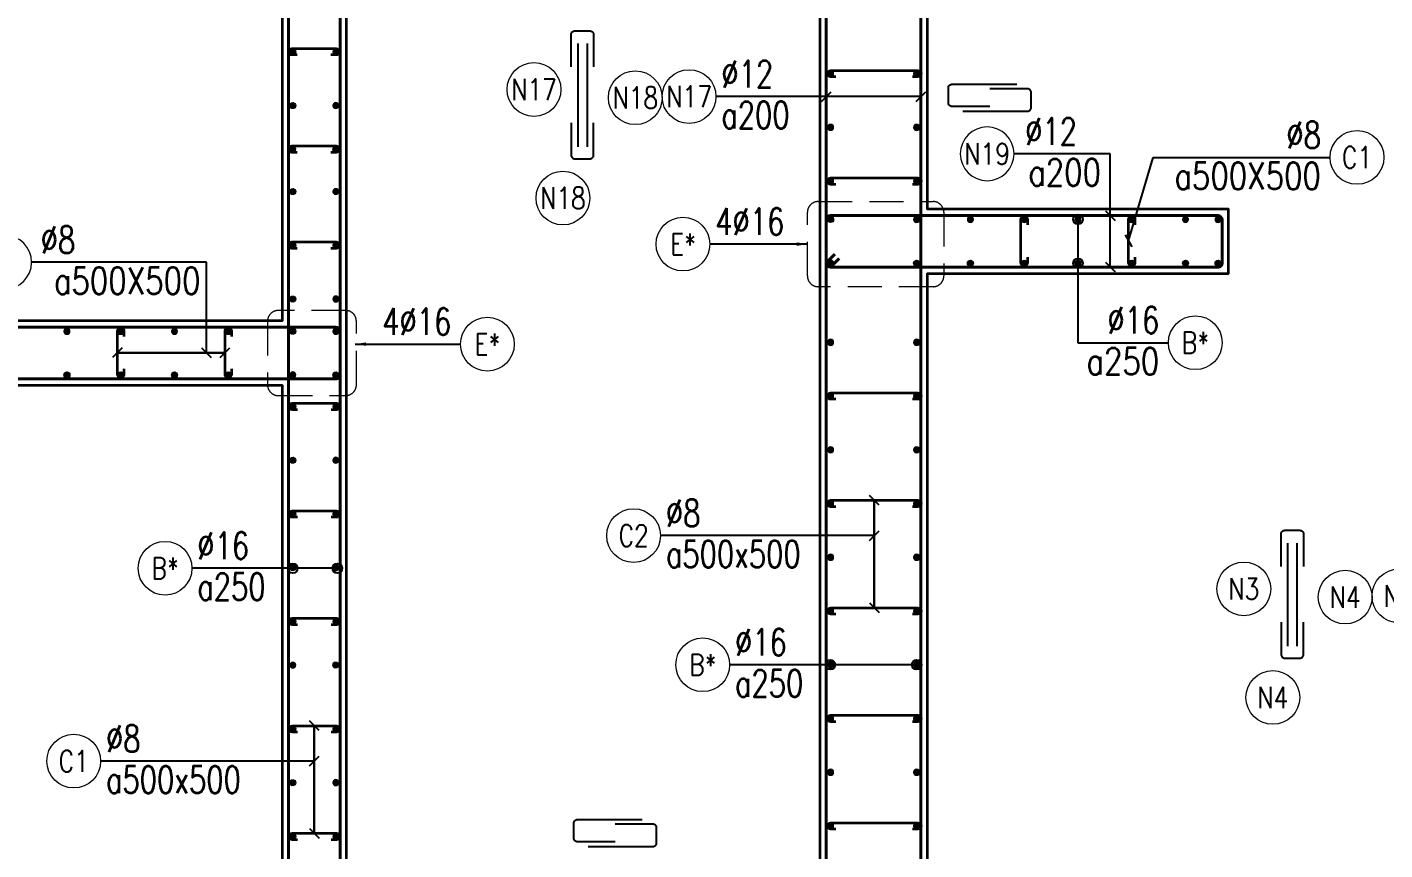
# Model space of a CAD drawing. Header units: millimetres. Extents: x 738475 to 1279438, y -34239 to 156422.
# Drawn here: x 1070368 to 1076680, y 53807 to 57634 of the extents above; entities that cross this region are included whole.
import ezdxf
from ezdxf.enums import TextEntityAlignment as Align

# ---------------------------------------------------------------- set-up
doc = ezdxf.new("R2010")
doc.units = ezdxf.units.MM
doc.header["$MEASUREMENT"] = 0
doc.linetypes.add('HIDDEN', pattern=[9.525, 6.35, -3.175])
doc.linetypes.add('HIDDEN2', pattern=[4.7625, 3.175, -1.5875])
doc.layers.get('0').update_dxf_attribs({"lineweight": 20})
doc.layers.get('Defpoints').update_dxf_attribs({"color": 151, "lineweight": 9})
for name, color, linetype in [('Hidden', 9, 'HIDDEN'), ('Leader', 6, 'Continuous'), ('Ligature', 1, 'Continuous')]:
    doc.layers.add(name, color=color, linetype=linetype)
for name, color, linetype, lineweight in [('KC-LEADER', 153, 'Continuous', 18), ('KC-THEP', 6, 'Continuous', 40), ('NDC_S_DIM', 1, 'Continuous', 15), ('NDC_S_HIDDEN', 8, 'HIDDEN2', 13), ('NDC_S_LEADER', 1, 'Continuous', 15), ('NDC_S_REBAR', 4, 'Continuous', 35), ('NDC_S_STIRRUP', 4, 'Continuous', 40), ('NDC_S_VN TEXT', 7, 'Continuous', 20), ('NDC_S_WALL', 6, 'Continuous', 35)]:
    doc.layers.add(name, color=color, linetype=linetype, lineweight=lineweight)
doc.styles.add('NDC_ARIAL', font='arial.ttf', dxfattribs={"width": 0.85})
doc.styles.add('NDC_DIM', font='', dxfattribs={"width": 0.75})
doc.styles.add('NDC_EN TXT', font='romans.shx', dxfattribs={"width": 0.8})
doc.styles.get('NDC_DIM').set_extended_font_data('Dotum')
doc.dimstyles.new('NDC_1-50', dxfattribs={"dimscale": 50, "dimtxt": 2.5, "dimasz": 1, "dimexe": 1.5, "dimexo": 0, "dimgap": 0.8, "dimtad": 1, "dimdec": 0, "dimdsep": 46, "dimtxsty": 'NDC_ARIAL', "dimblk": 'DIMMARK', "dimcen": 49999.938995, "dimdle": 1.5, "dimclrd": 1, "dimclre": 1, "dimclrt": 3, "dimadec": 0, "dimazin": 0, "dimtfac": 1, "dimtdec": 0, "dimtix": 1, "dimtmove": 2, "dimatfit": 3, "dimfxl": 1, "dimarcsym": 0})
doc.dimstyles.new('NDC_dim_30', dxfattribs={"dimscale": 30, "dimtxt": 2.5, "dimasz": 1.5, "dimexe": 1.5, "dimexo": 2.5, "dimgap": 1, "dimtad": 1, "dimdec": 0, "dimzin": 0, "dimdsep": 46, "dimtxsty": 'NDC_DIM', "dimblk": 'DIMMARK', "dimcen": 0.09, "dimdle": 1.2, "dimclrd": 1, "dimclre": 1, "dimclrt": 3, "dimadec": 0, "dimazin": 0, "dimtfac": 1, "dimtdec": 0, "dimtix": 1, "dimtofl": 0, "dimtmove": 0, "dimatfit": 3, "dimfxl": 6, "dimfxlon": 1, "dimtolj": 1, "dimtzin": 0, "dimarcsym": 0})
doc.dimstyles.new('NDC_dim_50', dxfattribs={"dimscale": 50, "dimtxt": 2.5, "dimasz": 1.5, "dimexe": 1.5, "dimexo": 2.5, "dimgap": 1, "dimtad": 1, "dimdec": 0, "dimzin": 0, "dimdsep": 46, "dimtxsty": 'NDC_DIM', "dimblk": 'DIMMARK', "dimcen": 0.09, "dimdle": 1.2, "dimclrd": 1, "dimclre": 1, "dimclrt": 3, "dimadec": 0, "dimazin": 0, "dimtfac": 1, "dimtdec": 0, "dimtix": 1, "dimtofl": 0, "dimtmove": 0, "dimatfit": 3, "dimfxl": 6, "dimfxlon": 1, "dimtolj": 1, "dimtzin": 0, "dimarcsym": 0})

# ---------------------------------------------------------------- blocks, each defined once
blk = doc.blocks.new('THEP')
at = {"layer": 'KC-LEADER', "color": 6}
blk.add_circle((0, 0), 14, dxfattribs=at)
at = {"layer": 'KC-THEP'}
for p, q in [((-14, 0), (14, 0)), ((9.9, 9.9), (-9.9, -9.9)), ((-9.9, 9.9), (9.9, -9.9)), ((0, 14), (0, -14))]:
    blk.add_line(p, q, dxfattribs=at)
blk = doc.blocks.new('DIMMARK')
at = {"layer": 'NDC_S_DIM', "color": 1}
blk.add_line((-1.5, 0), (1, 0), dxfattribs=at)
at = {"layer": 'NDC_S_DIM', "color": 2, "const_width": 0.1}
blk.add_lwpolyline([(-0.424, -0.424), (0.424, 0.424)], dxfattribs=at)
blk = doc.blocks.new('*U10')
blk.add_circle((2.5, 0), 2.5)
at = {"layer": 'NDC_S_VN TEXT', "color": 3, "style": 'NDC_EN TXT'}
for tag, width, p in [('DK2', 0.75, (-0.85, 0.85)), ('KC2', 0.8, (-0.85, -2.97))]:
    blk.add_attdef(tag, text='', height=2.5, dxfattribs=dict(at, width=width)).set_placement(p, align=Align.RIGHT)
at = {"layer": 'NDC_S_VN TEXT', "color": 7, "style": 'NDC_EN TXT', "width": 0.8}
blk.add_attdef('SH3', text='', height=2, dxfattribs=at).set_placement((2.5, 0), align=Align.MIDDLE)
blk = doc.blocks.new('*U9')
blk.add_circle((2.5, 0), 2.5)
at = {"layer": 'NDC_S_VN TEXT', "color": 3, "style": 'NDC_EN TXT', "width": 0.75}
blk.add_attdef('DK2', text='', height=2.5, dxfattribs=at).set_placement((-0.85, 0.85), align=Align.RIGHT)
at = {"layer": 'NDC_S_VN TEXT', "color": 7, "style": 'NDC_EN TXT', "width": 0.8}
blk.add_attdef('SH3', text='', height=2, dxfattribs=at).set_placement((2.5, 0), align=Align.MIDDLE)
blk = doc.blocks.new('A$C72321851')
at = {"layer": 'Ligature'}
for points in [[(-60.9, -129.3), (-60.9, 170.9, -0.414214), (-43.3, 188.5), (25.8, 188.5, -0.414214), (43.4, 170.9), (43.4, -4.3)], [(-39.7, -4.3), (-39.7, -179.5, 0.414214), (-22.1, -197.1), (47, -197.1, 0.414214), (64.6, -179.5), (64.6, 120.7)]]:
    blk.add_lwpolyline(points, format="xyb", dxfattribs=at)
blk = doc.blocks.new('*U11')
blk.add_circle((-2.5, 0), 2.5)
at = {"layer": 'NDC_S_VN TEXT', "color": 3, "style": 'NDC_EN TXT', "width": 0.75}
for tag, p in [('DK1', (0.5, 0.85)), ('KC1', (0.5, -2.97))]:
    blk.add_attdef(tag, p, '', height=2.5, dxfattribs=at)
at = {"layer": 'NDC_S_VN TEXT', "color": 7, "style": 'NDC_EN TXT', "width": 0.8}
blk.add_attdef('SH2', text='', height=2, dxfattribs=at).set_placement((-2.5, 0), align=Align.MIDDLE)
blk = doc.blocks.new('*U12')
blk.add_circle((-2.5, 0), 2.5)
at = {"layer": 'NDC_S_VN TEXT', "color": 3, "style": 'NDC_EN TXT', "width": 0.75}
for tag, p in [('DK1', (0.5, 0.85)), ('KC1', (0.5, -2.97))]:
    blk.add_attdef(tag, p, '', height=2.5, dxfattribs=at)
at = {"layer": 'NDC_S_VN TEXT', "color": 7, "style": 'NDC_EN TXT', "width": 0.8}
blk.add_attdef('SH2', text='', height=2, dxfattribs=at).set_placement((-2.5, 0), align=Align.MIDDLE)
blk = doc.blocks.new('A$C7BC65A55')
at = {"layer": 'Ligature'}
for p, q in [((-15.2, 372, 0), (-15.2, 38.5, 0)), ((15.2, 372, 0), (15.2, 38.5, 0))]:
    blk.add_line(p, q, dxfattribs=at)
for points in [[(-36.2, 296.5), (-36.2, 400.9, -0.414214), (-24, 413.1), (24, 413.1, -0.414214), (36.2, 400.9), (36.2, 296.5)], [(-36.2, 116.5), (-36.2, 12.2, 0.414214), (-24, 0), (24, 0, 0.414214), (36.2, 12.2), (36.2, 116.5)]]:
    blk.add_lwpolyline(points, format="xyb", dxfattribs=at)
blk = doc.blocks.new('*D780')
at = {"layer": 'Defpoints', "color": 0, "ltscale": 200, "transparency": 16777216}
for p in [(1075346.8, 58717.9), (1079617, 58717.9), (1075346.8, 49717.9)]:
    blk.add_point(p, dxfattribs=at)
at = {"layer": 'NDC_S_DIM', "color": 1, "lineweight": -2, "ltscale": 200, "transparency": 16777216}
for p, q in [((1079317, 58717.9), (1079692, 58717.9)), ((1079617, 49792.9), (1079617, 58642.9)), ((1079317, 49717.9), (1079692, 49717.9))]:
    blk.add_line(p, q, dxfattribs=at)
at = {"layer": 'NDC_S_DIM', "color": 1, "lineweight": -2, "ltscale": 200, "transparency": 16777216, "xscale": 75, "yscale": 75, "zscale": 75}
for p, rotation in [((1079617, 58717.9), 90), ((1079617, 49717.9), 270)]:
    blk.add_blockref('DIMMARK', p, dxfattribs=dict(at, rotation=rotation))
at = {"layer": 'NDC_S_DIM', "color": 3, "ltscale": 200, "transparency": 16777216, "insert": (1079504.4, 54217.9), "char_height": 125, "attachment_point": 5, "rotation": 90, "style": 'NDC_DIM'}
blk.add_mtext('\\A1;9000', dxfattribs=at)
blk = doc.blocks.new('*U13')
blk.add_circle((-2.5, 0), 2.5)
at = {"layer": 'NDC_S_VN TEXT', "color": 3, "style": 'NDC_EN TXT', "width": 0.75}
blk.add_attdef('DK1', (0.5, 0.85), '', height=2.5, dxfattribs=at)
at = {"layer": 'NDC_S_VN TEXT', "color": 7, "style": 'NDC_EN TXT', "width": 0.8}
blk.add_attdef('SH2', text='', height=2, dxfattribs=at).set_placement((-2.5, 0), align=Align.MIDDLE)

msp = doc.modelspace()

# ---------------------------------------------------------------- linework, layer by layer
for centre in [(1072724.622, 57344.201), (1073195.591, 57306.041), (1072859.07, 56839.198), (1076024.594, 55020.906), (1076495.563, 54982.746), (1076159.042, 54515.903)]:
    msp.add_circle(centre, 125)
at = {"layer": 'NDC_S_HIDDEN', "ltscale": 50}
for points in [[(1074045.648, 56822.72), (1074579.812, 56822.72, -0.41421356), (1074629.812, 56772.72), (1074629.812, 56476.835, -0.41421356), (1074579.812, 56426.835), (1074045.648, 56426.835, -0.41421356), (1073995.648, 56476.835), (1073995.648, 56772.72, -0.41421356)], [(1071848.704, 56316.208), (1071535.659, 56315.959, 0.41421356), (1071485.699, 56265.919), (1071485.934, 55970.035, 0.41421356), (1071535.974, 55920.074), (1071849.019, 55920.323, 0.41421356), (1071898.979, 55970.363), (1071898.744, 56266.247, 0.41421356)]]:
    msp.add_lwpolyline(points, format="xyb", close=True, dxfattribs=at)
at = {"layer": 'NDC_S_REBAR'}
for points in [[(1071623.674, 57504.682), (1071598.674, 57504.682, -1), (1071598.674, 57534.682), (1071805.699, 57534.682, -1), (1071805.699, 57504.682), (1071780.699, 57504.682)], [(1074128.349, 57402.916), (1074103.349, 57402.916, -1), (1074103.349, 57432.916), (1074508.817, 57432.916, -1), (1074508.817, 57402.916), (1074483.817, 57402.916)], [(1071623.674, 57051.589), (1071598.674, 57051.589, -1), (1071598.674, 57081.589), (1071805.699, 57081.589, -1), (1071805.699, 57051.589), (1071780.699, 57051.589)], [(1074128.349, 56902.916), (1074103.349, 56902.916, -1), (1074103.349, 56932.916), (1074508.817, 56932.916, -1), (1074508.817, 56902.916), (1074483.817, 56902.916)], [(1075018.349, 56564.462), (1075018.349, 56539.462, -1), (1074988.349, 56539.462), (1074988.349, 56739.462, -1), (1075018.349, 56739.462), (1075018.349, 56714.462)], [(1075518.349, 56564.462), (1075518.349, 56539.462, -1), (1075488.349, 56539.462), (1075488.349, 56739.462, -1), (1075518.349, 56739.462), (1075518.349, 56714.462)], [(1071623.674, 56604.682), (1071598.674, 56604.682, -1), (1071598.674, 56634.682), (1071805.699, 56634.682, -1), (1071805.699, 56604.682), (1071780.699, 56604.682)], [(1070818.349, 56044.462), (1070818.349, 56019.462, -1), (1070788.349, 56019.462), (1070788.349, 56219.462, -1), (1070818.349, 56219.462), (1070818.349, 56194.462)], [(1071318.349, 56044.462), (1071318.349, 56019.462, -1), (1071288.349, 56019.462), (1071288.349, 56219.462, -1), (1071318.349, 56219.462), (1071318.349, 56194.462)], [(1074128.349, 55902.916), (1074103.349, 55902.916, -1), (1074103.349, 55932.916), (1074508.817, 55932.916, -1), (1074508.817, 55902.916), (1074483.817, 55902.916)], [(1071624.914, 55854.162), (1071599.914, 55854.162, -1), (1071599.914, 55884.162), (1071806.938, 55884.162, -1), (1071806.938, 55854.162), (1071781.938, 55854.162)], [(1074128.349, 55402.916), (1074103.349, 55402.916, -1), (1074103.349, 55432.916), (1074508.817, 55432.916, -1), (1074508.817, 55402.916), (1074483.817, 55402.916)], [(1071624.914, 55354.162), (1071599.914, 55354.162, -1), (1071599.914, 55384.162), (1071806.938, 55384.162, -1), (1071806.938, 55354.162), (1071781.938, 55354.162)], [(1074128.349, 54902.916), (1074103.349, 54902.916, -1), (1074103.349, 54932.916), (1074508.817, 54932.916, -1), (1074508.817, 54902.916), (1074483.817, 54902.916)], [(1071624.914, 54854.162), (1071599.914, 54854.162, -1), (1071599.914, 54884.162), (1071806.938, 54884.162, -1), (1071806.938, 54854.162), (1071781.938, 54854.162)], [(1074128.349, 54402.916), (1074103.349, 54402.916, -1), (1074103.349, 54432.916), (1074508.817, 54432.916, -1), (1074508.817, 54402.916), (1074483.817, 54402.916)], [(1071624.914, 54354.162), (1071599.914, 54354.162, -1), (1071599.914, 54384.162), (1071806.938, 54384.162, -1), (1071806.938, 54354.162), (1071781.938, 54354.162)], [(1074128.349, 53902.916), (1074103.349, 53902.916, -1), (1074103.349, 53932.916), (1074508.817, 53932.916, -1), (1074508.817, 53902.916), (1074483.817, 53902.916)], [(1071624.914, 53854.162), (1071599.914, 53854.162, -1), (1071599.914, 53884.162), (1071806.938, 53884.162, -1), (1071806.938, 53854.162), (1071781.938, 53854.162)]]:
    msp.add_lwpolyline(points, format="xyb", dxfattribs=at)
at = {"layer": 'NDC_S_STIRRUP'}
for points in [[(1071783.349, 51607.914), (1071823.349, 51567.914, -0.41421356), (1071803.349, 51547.914), (1071603.349, 51547.914, -0.41421356), (1071583.349, 51567.914), (1071583.349, 58767.916, -0.41421356), (1071603.349, 58787.916), (1071803.349, 58787.916, -0.41421356), (1071823.349, 58767.916), (1071823.349, 51567.914, -0.41421356), (1071803.349, 51547.914), (1071763.349, 51587.914)], [(1074123.349, 58727.916), (1074083.349, 58767.916, -0.41421356), (1074103.349, 58787.916), (1074503.349, 58787.916, -0.41421356), (1074523.349, 58767.916), (1074523.349, 49667.916, -0.41421356), (1074503.349, 49647.916), (1074103.349, 49647.916, -0.41421356), (1074083.349, 49667.916), (1074083.349, 58767.916, -0.41421356), (1074103.349, 58787.916), (1074143.349, 58747.916)], [(1074143.349, 56557.916), (1074103.349, 56517.916, -0.41421356), (1074083.349, 56537.916), (1074083.349, 56737.916, -0.41421356), (1074103.349, 56757.916), (1075903.349, 56757.916, -0.41421356), (1075923.349, 56737.916), (1075923.349, 56537.916, -0.41435759), (1075903.349, 56517.916), (1074103.349, 56517.916, -0.41421356), (1074083.349, 56537.916), (1074123.349, 56577.916)], [(1068543.349, 56037.916), (1068503.349, 55997.916, -0.41421356), (1068483.349, 56017.916), (1068483.349, 56217.916, -0.41421356), (1068503.349, 56237.916), (1071803.349, 56237.916, -0.41421356), (1071823.349, 56217.916), (1071823.349, 56017.916, -0.41435759), (1071803.349, 55997.916), (1068503.349, 55997.916, -0.41421356), (1068483.349, 56017.916), (1068523.349, 56057.916)]]:
    msp.add_lwpolyline(points, format="xyb", dxfattribs=at)
at = {"layer": 'NDC_S_WALL'}
for points in [[(1077353.349, 58817.916), (1077353.349, 50117.916), (1074553.349, 50117.916), (1074553.349, 56487.916), (1075953.349, 56487.916), (1075953.349, 56787.916), (1074553.349, 56787.916), (1074553.349, 58317.916), (1075953.349, 58317.916), (1075953.349, 58817.916), (1073303.349, 58817.916), (1073303.349, 58317.916), (1074053.349, 58317.916), (1074053.349, 53367.916), (1071853.349, 53367.916), (1071853.349, 58317.916), (1072503.349, 58317.916), (1072503.349, 58817.916), (1070653.349, 58817.916), (1070653.349, 58317.916), (1071553.349, 58317.916), (1071553.349, 56267.916), (1068753.349, 56267.916)], [(1068753.349, 55967.916), (1071553.349, 55967.916), (1071553.349, 51517.916), (1072653.349, 51517.916), (1072653.349, 51717.916), (1071853.349, 51717.916), (1071853.349, 53167.916), (1074053.349, 53167.916), (1074053.349, 49617.916), (1077703.349, 49617.916), (1077703.349, 58817.916), (1077353.349, 58817.916)]]:
    msp.add_lwpolyline(points, dxfattribs=at)

# ---------------------------------------------------------------- block references
at = {"layer": 'Hidden', "xscale": 1.44, "yscale": 1.44, "zscale": 1.44}
for p in [(1072949.702, 57021.92, 0.03), (1076249.674, 54698.625, 0.03)]:
    msp.add_blockref('A$C7BC65A55', p, dxfattribs=at)
at = {"layer": 'KC-THEP', "rotation": 189.6685644363809}
for p in [(1071603.377, 57519.162), (1071603.377, 57269.162), (1071803.349, 57066.369), (1071603.377, 56869.162), (1074103.377, 56739.162), (1071603.377, 56619.162), (1074503.349, 56536.369), (1074753.349, 56536.369), (1075003.349, 56536.369), (1075253.349, 56536.369), (1075503.349, 56536.369), (1075753.349, 56536.369), (1075904.787, 56536.369), (1071603.377, 56369.162), (1071603.377, 56219.162), (1071603.377, 56219.162), (1070553.349, 56016.369), (1070803.349, 56016.369), (1071053.349, 56016.369), (1071303.349, 56016.369), (1071803.349, 56016.369), (1071803.349, 56016.369), (1071603.377, 55869.162), (1071603.377, 55619.162), (1071603.377, 55369.162), (1071603.377, 55119.162), (1071603.377, 54869.162), (1071803.349, 54666.369), (1071603.377, 54369.162), (1071603.377, 54119.162), (1071603.377, 53869.162)]:
    msp.add_blockref('THEP', p, dxfattribs=at)
at = {"layer": 'KC-THEP', "xscale": -1}
for p, rotation in [((1071803.349, 57519.462), 350.3314355636191), ((1074103.349, 57417.916), 170.331435563619), ((1074503.349, 57417.916), 170.331435563619), ((1071803.349, 57269.462), 350.3314355636191), ((1074103.349, 57167.916), 170.331435563619), ((1074503.349, 57167.916), 170.331435563619), ((1071603.377, 57066.068), 350.3314355636191), ((1074103.349, 56917.916), 170.331435563619), ((1074503.349, 56917.916), 170.331435563619), ((1071803.349, 56869.462), 350.3314355636191), ((1074503.349, 56739.462), 350.3314355636191), ((1074753.349, 56739.462), 350.3314355636191), ((1075003.349, 56739.462), 350.3314355636191), ((1075253.349, 56739.462), 350.3314355636191), ((1075503.349, 56739.462), 350.3314355636191), ((1075753.349, 56739.462), 350.3314355636191), ((1075904.787, 56739.462), 350.3314355636191), ((1071803.349, 56619.462), 350.3314355636191), ((1074103.377, 56536.068), 350.3314355636191), ((1071803.349, 56369.462), 350.3314355636191), ((1070553.349, 56219.462), 350.3314355636191), ((1070803.349, 56219.462), 350.3314355636191), ((1071053.349, 56219.462), 350.3314355636191), ((1071303.349, 56219.462), 350.3314355636191), ((1071803.349, 56219.462), 350.3314355636191), ((1071803.349, 56219.462), 350.3314355636191), ((1074103.349, 56167.916), 170.331435563619), ((1074503.349, 56167.916), 170.331435563619), ((1071603.377, 56016.068), 350.3314355636191), ((1071603.377, 56016.068), 350.3314355636191), ((1074103.349, 55917.916), 170.331435563619), ((1074503.349, 55917.916), 170.331435563619), ((1071803.349, 55869.462), 350.3314355636191), ((1074103.349, 55667.916), 170.331435563619), ((1074503.349, 55667.916), 170.331435563619), ((1071803.349, 55619.462), 350.3314355636191), ((1074103.349, 55417.916), 170.331435563619), ((1074503.349, 55417.916), 170.331435563619), ((1071803.349, 55369.462), 350.3314355636191), ((1074103.349, 55167.916), 170.331435563619), ((1074503.349, 55167.916), 170.331435563619), ((1071803.349, 55119.462), 350.3314355636191), ((1074103.349, 54917.916), 170.331435563619), ((1074503.349, 54917.916), 170.331435563619), ((1071803.349, 54869.462), 350.3314355636191), ((1071603.377, 54666.068), 350.3314355636191), ((1074103.349, 54667.916), 170.331435563619), ((1074503.349, 54667.916), 170.331435563619), ((1074103.349, 54417.916), 170.331435563619), ((1074503.349, 54417.916), 170.331435563619), ((1071803.349, 54369.462), 350.3314355636191), ((1074103.349, 54167.916), 170.331435563619), ((1074503.349, 54167.916), 170.331435563619), ((1071803.349, 54119.462), 350.3314355636191), ((1074103.349, 53917.916), 170.331435563619), ((1074503.349, 53917.916), 170.331435563619), ((1071803.349, 53869.462), 350.3314355636191)]:
    msp.add_blockref('THEP', p, dxfattribs=dict(at, rotation=rotation))
at = {"layer": 'Leader', "xscale": -1, "rotation": 270.0000000000001}
for p in [(1074847.881, 57304.355), (1073106.36, 53883.44)]:
    msp.add_blockref('A$C72321851', p, dxfattribs=at)
at = {"layer": 'NDC_S_VN TEXT', "xscale": 50, "yscale": 50, "zscale": 50}
for name, p, values in [('*U11', (1073570.534, 57311.209), {'SH2': 'N17', 'DK1': '%%C12', 'KC1': 'a200'}), ('*U10', (1076425.542, 57028.286), {'SH3': 'C1', 'DK2': '%%c8', 'KC2': 'a500X500'}), ('*U13', (1073542.22, 56624.778), {'SH2': 'E*', 'DK1': '4%%C16'}), ('*U9', (1072382.755, 56159.552), {'SH3': 'E*', 'DK2': '4%%C16'}), ('*U10', (1075673.923, 56166.214), {'SH3': 'B*', 'DK2': '%%C16', 'KC2': 'a250'}), ('*U12', (1073312.742, 55268.554), {'SH2': 'C2', 'DK1': '%%c8', 'KC1': 'a500x500'}), ('*U11', (1071134.43, 55116.81), {'SH2': 'B*', 'DK1': '%%C16', 'KC1': 'a250'}), ('*U11', (1076870.506, 54987.914), {'SH2': 'N3', 'DK1': '%%C12', 'KC1': 'a200'}), ('*U11', (1073634.001, 54667.916), {'SH2': 'B*', 'DK1': '%%C16', 'KC1': 'a250'}), ('*U12', (1070710.085, 54219.8), {'SH2': 'C1', 'DK1': '%%c8', 'KC1': 'a500x500'})]:
    msp.add_blockref(name, p, dxfattribs=at).add_auto_attribs(values)
at = {"layer": 'NDC_S_VN TEXT'}
ref = msp.add_blockref('*U10', (1074956.231, 57044.764), dxfattribs=dict(at, xscale=-50, yscale=50, zscale=50))
ref.add_attrib('SH3', 'N19', dxfattribs={"color": 7, "height": 100, "style": 'NDC_EN TXT', "width": 0.8}).set_placement((1074831.231, 57044.764), align=Align.MIDDLE)
ref.add_attrib('DK2', '%%C12', dxfattribs={"color": 3, "height": 125, "style": 'NDC_EN TXT', "width": 0.75}).set_placement((1075248.731, 57087.039), align=Align.RIGHT)
ref.add_attrib('KC2', 'a200', dxfattribs={"color": 3, "height": 125, "style": 'NDC_EN TXT', "width": 0.8}).set_placement((1075360.635, 56896.136), align=Align.RIGHT)
ref = msp.add_blockref('*U10', (1070388.887, 56540.44), dxfattribs=dict(at, xscale=-50, yscale=50, zscale=50))
ref.add_attrib('SH3', 'C1', dxfattribs={"color": 7, "height": 100, "style": 'NDC_EN TXT', "width": 0.8}).set_placement((1070263.887, 56540.44), align=Align.MIDDLE)
ref.add_attrib('DK2', '%%c8', dxfattribs={"color": 3, "height": 125, "style": 'NDC_EN TXT', "width": 0.75}).set_placement((1070592.101, 56582.715), align=Align.RIGHT)
ref.add_attrib('KC2', 'a500X500', dxfattribs={"color": 3, "height": 125, "style": 'NDC_EN TXT', "width": 0.8}).set_placement((1071174.244, 56391.813), align=Align.RIGHT)

# ---------------------------------------------------------------- texts
at = {"layer": 'NDC_S_VN TEXT', "color": 7, "style": 'NDC_EN TXT', "width": 0.8}
for tag, p in [('N17', (1072724.622, 57344.201)), ('N18', (1073195.591, 57306.041)), ('N18', (1072859.07, 56839.198)), ('N3', (1076024.594, 55020.906)), ('N4', (1076495.563, 54982.746)), ('N4', (1076159.042, 54515.903))]:
    msp.add_attdef(tag, text='3', height=100, dxfattribs=at).set_placement(p, align=Align.MIDDLE)

# ---------------------------------------------------------------- dimensions: what is measured, and where the dimension line sits
at = {"layer": 'NDC_S_DIM', "ltscale": 200}
dim = msp.add_linear_dim(base=(1079616.991, 58717.916), p1=(1075346.806, 49717.916), p2=(1075346.806, 58717.916), angle=90, dimstyle='NDC_dim_50', dxfattribs=at)
dim.commit()
dim.dimension.update_dxf_attribs({"geometry": '*D780', "text_midpoint": (1079504.406, 54217.916)})

# ---------------------------------------------------------------- leaders
at = {"layer": 'NDC_S_LEADER'}
for points, dimstyle, override in [([(1074523.349, 57311.028), (1073570.534, 57311.028)], 'NDC_dim_30', {"dimtad": 0, "dimldrblk": 'Oblique'}), ([(1074083.349, 57311.028), (1073570.534, 57311.028)], 'NDC_dim_30', {"dimtad": 0, "dimldrblk": 'Oblique'}), ([(1075403.666, 56517.916), (1075403.666, 57044.583), (1074956.231, 57044.583)], 'NDC_dim_30', {"dimgap": 1, "dimtad": 0, "dimldrblk": 'Oblique'}), ([(1075403.666, 56757.916), (1075403.666, 57044.583), (1074956.231, 57044.583)], 'NDC_dim_30', {"dimtad": 0, "dimldrblk": 'Oblique'}), ([(1075488.349, 56639.462), (1075603.174, 57028.286), (1076425.542, 57028.286)], 'NDC_dim_30', {"dimtad": 0, "dimldrblk": 'Oblique'}), ([(1075253.369, 56739.766), (1075253.311, 56166.033), (1075673.923, 56166.033)], 'NDC_dim_30', {"dimgap": 1, "dimtad": 0, "dimldrblk": 'Origin'}), ([(1073995.648, 56624.778), (1073542.22, 56624.778)], 'NDC_1-50', {"dimgap": 0.8, "dimtad": 0}), ([(1075253.311, 56535.926), (1075253.311, 56166.033), (1075673.923, 56166.033)], 'NDC_dim_30', {"dimgap": 1, "dimtad": 0, "dimldrblk": 'Origin'}), ([(1071201.783, 56119.462), (1071201.783, 56540.439), (1070388.887, 56540.439)], 'NDC_dim_30', {"dimtad": 0, "dimldrblk": 'Oblique'}), ([(1070788.349, 56119.462), (1071288.349, 56119.462)], 'NDC_dim_30', {"dimtad": 0, "dimldrblk": 'Oblique'}), ([(1071288.349, 56119.462), (1070788.349, 56119.462)], 'NDC_dim_30', {"dimtad": 0, "dimldrblk": 'Oblique'}), ([(1071893.883, 56159.552), (1072382.755, 56159.552)], 'NDC_1-50', {"dimgap": 0.8, "dimtad": 0}), ([(1074306.055, 55432.916), (1074306.055, 54932.916)], 'NDC_dim_30', {"dimtad": 0, "dimldrblk": 'Oblique'}), ([(1074306.055, 54932.916), (1074306.055, 55432.916)], 'NDC_dim_30', {"dimtad": 0, "dimldrblk": 'Oblique'}), ([(1074306.055, 55268.553), (1073312.742, 55268.553)], 'NDC_dim_30', {"dimtad": 0, "dimldrblk": 'Oblique'}), ([(1071810.401, 55116.81), (1071134.43, 55116.81)], 'NDC_dim_30', {"dimtad": 0, "dimldrblk": 'Origin'}), ([(1071603.377, 55116.81), (1071134.43, 55116.81)], 'NDC_dim_30', {"dimtad": 0, "dimldrblk": 'Origin'}), ([(1074503.349, 54667.916), (1073634.001, 54667.916)], 'NDC_dim_30', {"dimtad": 0, "dimldrblk": 'Origin'}), ([(1074102.948, 54667.916), (1073634.001, 54667.916)], 'NDC_dim_30', {"dimtad": 0, "dimldrblk": 'Origin'}), ([(1071703.398, 54384.162), (1071703.398, 53884.162)], 'NDC_dim_30', {"dimtad": 0, "dimldrblk": 'Oblique'}), ([(1071703.398, 53884.162), (1071703.398, 54384.162)], 'NDC_dim_30', {"dimtad": 0, "dimldrblk": 'Oblique'}), ([(1071703.398, 54219.799), (1070710.085, 54219.799)], 'NDC_dim_30', {"dimtad": 0, "dimldrblk": 'Oblique'})]:
    msp.add_leader(points, dimstyle=dimstyle, override=override, dxfattribs=at)

doc.saveas('drawing.dxf')
